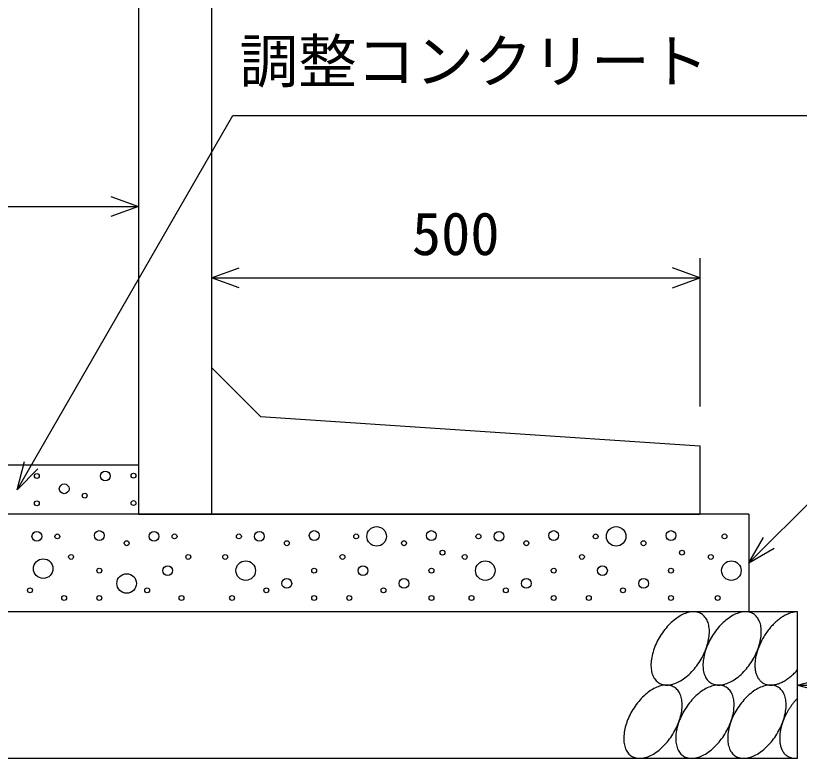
# Model space of a CAD drawing. Units: millimetres, scale not verified. Extents: x -16800 to 16800, y -5940 to 5940.
# Drawn here: x 9424 to 10227, y 2474 to 3234 of the extents above; entities that cross this region are included whole.
import ezdxf
from ezdxf.enums import TextEntityAlignment as Align

# ---------------------------------------------------------------- set-up
doc = ezdxf.new("R2010")
doc.units = ezdxf.units.MM
doc.header["$LTSCALE"] = 20
for name, color, linetype, lineweight in [('0-0_DIM', 7, 'Continuous', 25), ('0-2_HATCH', 6, 'Continuous', 25), ('0-5_OUTLINE', 3, 'Continuous', 25)]:
    doc.layers.add(name, color=color, linetype=linetype, lineweight=lineweight)
doc.styles.add('ＭＳ ゴシック', font='')
doc.styles.get('ＭＳ ゴシック').set_extended_font_data('MS Gothic')

msp = doc.modelspace()

# ---------------------------------------------------------------- linework, layer by layer
at = {"layer": '0-0_DIM'}
for p, q in [((9150, 3038.97), (9550, 3038.97)), ((10125, 2985.93), (10125, 2833.97)), ((9625, 2965.93), (10125, 2965.93)), ((10338.65, 2837.62), (10175, 2673.97)), ((9425.74, 2748.97), (9433.5, 2777.94)), ((9425.74, 2748.97), (9446.95, 2770.18)), ((10175, 2673.97), (10190, 2699.95)), ((10175, 2673.97), (10200.98, 2688.97)), ((10225, 2548.97), (10253.98, 2556.73)), ((10225, 2548.97), (10658.31, 2548.97)), ((10225, 2548.97), (10253.98, 2541.2))]:
    msp.add_line(p, q, dxfattribs=at)
for points in [[(9425.74, 2748.97), (9646.85, 3131.94), (10286.05, 3131.94)], [(9521.81, 3049.23), (9550, 3038.97), (9521.81, 3028.7)], [(9653.19, 2955.67), (9625, 2965.93), (9653.19, 2976.19)], [(10096.81, 2955.67), (10125, 2965.93), (10096.81, 2976.19)]]:
    msp.add_lwpolyline(points, dxfattribs=at)
at = {"layer": '0-2_HATCH'}
for points in [[(10126.5, 2621.79), (10125.5, 2622.29), (10124.4, 2622.79), (10123.3, 2623.19), (10122.1, 2623.49), (10120.9, 2623.79), (10119.7, 2623.89), (10118.4, 2623.99), (10117.1, 2623.89), (10115.7, 2623.79), (10114.3, 2623.49), (10112.9, 2623.19), (10111.5, 2622.79), (10110.1, 2622.29), (10108.6, 2621.79), (10107.2, 2621.09), (10105.7, 2620.39), (10104.2, 2619.49), (10102.8, 2618.59), (10101.3, 2617.59), (10099.8, 2616.59), (10098.4, 2615.39), (10097, 2614.19), (10095.6, 2612.99), (10094.2, 2611.59), (10092.8, 2610.19), (10091.5, 2608.79), (10090.2, 2607.29), (10088.9, 2605.69), (10087.7, 2604.09), (10086.5, 2602.49), (10085.4, 2600.79), (10084.3, 2599.09), (10083.2, 2597.29), (10082.2, 2595.59), (10081.3, 2593.79), (10080.4, 2591.99), (10079.6, 2590.09), (10078.8, 2588.29), (10078.1, 2586.49)], [(10179.7, 2621.79), (10178.7, 2622.29), (10177.6, 2622.79), (10176.5, 2623.19), (10175.3, 2623.49), (10174.1, 2623.79), (10172.9, 2623.89), (10171.6, 2623.99), (10170.3, 2623.89), (10168.9, 2623.79), (10167.5, 2623.49), (10166.1, 2623.19), (10164.7, 2622.79), (10163.3, 2622.29), (10161.8, 2621.79), (10160.4, 2621.09), (10158.9, 2620.39), (10157.4, 2619.49), (10156, 2618.59), (10154.5, 2617.59), (10153, 2616.59), (10151.6, 2615.39), (10150.2, 2614.19), (10148.8, 2612.99), (10147.4, 2611.59), (10146, 2610.19), (10144.7, 2608.79), (10143.4, 2607.29), (10142.1, 2605.69), (10140.9, 2604.09), (10139.7, 2602.49), (10138.6, 2600.79), (10137.5, 2599.09), (10136.4, 2597.29), (10135.4, 2595.59), (10134.5, 2593.79), (10133.6, 2591.99), (10132.8, 2590.09), (10132, 2588.29), (10131.3, 2586.49)], [(10225, 2623.99), (10224.1, 2623.89), (10223.3, 2623.89), (10222.4, 2623.79), (10221.5, 2623.69), (10220.6, 2623.49), (10219.7, 2623.29), (10218.8, 2623.09), (10217.8, 2622.79), (10216.9, 2622.49), (10215.9, 2622.09), (10215, 2621.69), (10214, 2621.29), (10213.1, 2620.89), (10212.1, 2620.39), (10211.2, 2619.79), (10210.2, 2619.29), (10209.2, 2618.69), (10208.3, 2617.99), (10207.3, 2617.39), (10206.4, 2616.69), (10205.4, 2615.89), (10204.5, 2615.19), (10203.6, 2614.39), (10202.7, 2613.59), (10201.7, 2612.69), (10200.8, 2611.89), (10199.9, 2610.99), (10199.1, 2609.99), (10198.2, 2609.09), (10197.3, 2608.09), (10196.5, 2607.09), (10195.7, 2606.09), (10194.8, 2605.09), (10194, 2603.99), (10193.3, 2602.99), (10192.5, 2601.89), (10191.8, 2600.79), (10191, 2599.69), (10190.3, 2598.49)], [(10133.9, 2610.19), (10133.6, 2611.59), (10133.2, 2612.99), (10132.7, 2614.19), (10132.2, 2615.39), (10131.5, 2616.59), (10130.9, 2617.59), (10130.1, 2618.59), (10129.3, 2619.49), (10128.4, 2620.39), (10127.5, 2621.09), (10126.5, 2621.79)], [(10187.2, 2610.19), (10186.8, 2611.59), (10186.4, 2612.99), (10185.9, 2614.19), (10185.4, 2615.39), (10184.7, 2616.59), (10184.1, 2617.59), (10183.3, 2618.59), (10182.5, 2619.49), (10181.6, 2620.39), (10180.7, 2621.09), (10179.7, 2621.79)], [(10100.8, 2551.09), (10102.3, 2551.79), (10103.8, 2552.59), (10105.2, 2553.39), (10106.7, 2554.29), (10108.2, 2555.29), (10109.6, 2556.29), (10111, 2557.49), (10112.5, 2558.69), (10113.9, 2559.89), (10115.3, 2561.29), (10116.6, 2562.69), (10118, 2564.09), (10119.3, 2565.59), (10120.5, 2567.19), (10121.8, 2568.79), (10122.9, 2570.39), (10124.1, 2572.09), (10125.2, 2573.79), (10126.2, 2575.59), (10127.2, 2577.29), (10128.2, 2579.09), (10129, 2580.89), (10129.9, 2582.79), (10130.6, 2584.59), (10131.3, 2586.39), (10132, 2588.29), (10132.5, 2590.09), (10133, 2591.99), (10133.5, 2593.79), (10133.8, 2595.59), (10134.1, 2597.29), (10134.4, 2599.09), (10134.5, 2600.79), (10134.6, 2602.49), (10134.6, 2604.09), (10134.6, 2605.69), (10134.4, 2607.29), (10134.2, 2608.79), (10133.9, 2610.19)], [(10154, 2551.09), (10155.5, 2551.79), (10157, 2552.59), (10158.4, 2553.39), (10159.9, 2554.29), (10161.4, 2555.29), (10162.8, 2556.29), (10164.3, 2557.49), (10165.7, 2558.69), (10167.1, 2559.89), (10168.5, 2561.29), (10169.8, 2562.69), (10171.2, 2564.09), (10172.5, 2565.59), (10173.7, 2567.19), (10175, 2568.79), (10176.1, 2570.39), (10177.3, 2572.09), (10178.4, 2573.79), (10179.4, 2575.59), (10180.4, 2577.29), (10181.4, 2579.09), (10182.2, 2580.89), (10183.1, 2582.79), (10183.8, 2584.59), (10184.5, 2586.39), (10185.2, 2588.29), (10185.7, 2590.09), (10186.3, 2591.99), (10186.7, 2593.79), (10187.1, 2595.59), (10187.4, 2597.29), (10187.6, 2599.09), (10187.7, 2600.79), (10187.8, 2602.49), (10187.8, 2604.09), (10187.8, 2605.69), (10187.6, 2607.29), (10187.4, 2608.79), (10187.2, 2610.19)], [(10190.3, 2598.49), (10189.7, 2597.39), (10189, 2596.19), (10188.4, 2595.09), (10187.8, 2593.89), (10187.2, 2592.69), (10186.6, 2591.49), (10186.1, 2590.29), (10185.6, 2589.09), (10185.1, 2587.89), (10184.6, 2586.69), (10184.2, 2585.49), (10183.8, 2584.29), (10183.4, 2583.09), (10183.1, 2581.89), (10182.8, 2580.69), (10182.5, 2579.49), (10182.2, 2578.39), (10182, 2577.19), (10181.8, 2575.99), (10181.6, 2574.89), (10181.5, 2573.69), (10181.4, 2572.59), (10181.3, 2571.49), (10181.3, 2570.39), (10181.2, 2569.29), (10181.3, 2568.29), (10181.3, 2567.19), (10181.4, 2566.19), (10181.5, 2565.19), (10181.6, 2564.19), (10181.8, 2563.29), (10182, 2562.29), (10182.2, 2561.39), (10182.5, 2560.49), (10182.8, 2559.69), (10183.1, 2558.89), (10183.4, 2558.09), (10183.8, 2557.29), (10184.2, 2556.49)], [(10078.1, 2586.49), (10077.5, 2584.59), (10076.9, 2582.79), (10076.4, 2580.99), (10076, 2579.09), (10075.6, 2577.29), (10075.3, 2575.59), (10075.1, 2573.79), (10074.9, 2572.09), (10074.8, 2570.39), (10074.8, 2568.79), (10074.9, 2567.19), (10075, 2565.59), (10075.2, 2564.09), (10075.5, 2562.69), (10075.8, 2561.29), (10076.3, 2559.89), (10076.7, 2558.69), (10077.3, 2557.49), (10077.9, 2556.29), (10078.6, 2555.29), (10079.3, 2554.29), (10080.1, 2553.39), (10081, 2552.59), (10081.9, 2551.79), (10082.9, 2551.09), (10083.9, 2550.59), (10085, 2550.09), (10086.1, 2549.69), (10087.3, 2549.39), (10088.5, 2549.09), (10089.8, 2548.99), (10091.1, 2548.99), (10092.4, 2548.99), (10093.7, 2549.09), (10095.1, 2549.39), (10096.5, 2549.69), (10097.9, 2550.09), (10099.4, 2550.59), (10100.8, 2551.09)], [(10131.3, 2586.49), (10130.7, 2584.59), (10130.1, 2582.79), (10129.6, 2580.99), (10129.2, 2579.09), (10128.8, 2577.29), (10128.5, 2575.59), (10128.3, 2573.79), (10128.1, 2572.09), (10128, 2570.39), (10128, 2568.79), (10128.1, 2567.19), (10128.2, 2565.59), (10128.4, 2564.09), (10128.7, 2562.69), (10129.1, 2561.29), (10129.5, 2559.89), (10130, 2558.69), (10130.5, 2557.49), (10131.1, 2556.29), (10131.8, 2555.29), (10132.5, 2554.29), (10133.4, 2553.39), (10134.2, 2552.59), (10135.1, 2551.79), (10136.1, 2551.09), (10137.1, 2550.59), (10138.2, 2550.09), (10139.4, 2549.69), (10140.5, 2549.39), (10141.7, 2549.09), (10143, 2548.99), (10144.3, 2548.99), (10145.6, 2548.99), (10147, 2549.09), (10148.3, 2549.39), (10149.7, 2549.69), (10151.2, 2550.09), (10152.6, 2550.59), (10154, 2551.09)], [(10215, 2555.59), (10215.9, 2556.29), (10216.9, 2556.99), (10217.8, 2557.79), (10218.8, 2558.49), (10219.7, 2559.39), (10220.6, 2560.19), (10221.5, 2561.09), (10222.4, 2561.99), (10223.3, 2562.89), (10224.1, 2563.79), (10225, 2564.79)], [(10184.2, 2556.49), (10184.6, 2555.79), (10185.1, 2555.19), (10185.6, 2554.49), (10186.1, 2553.89), (10186.6, 2553.29), (10187.2, 2552.79), (10187.8, 2552.29), (10188.4, 2551.79), (10189, 2551.29), (10189.7, 2550.89), (10190.3, 2550.59), (10191, 2550.19), (10191.8, 2549.89), (10192.5, 2549.69), (10193.3, 2549.49), (10194, 2549.29), (10194.8, 2549.09), (10195.7, 2548.99), (10196.5, 2548.99), (10197.3, 2548.99), (10198.2, 2548.99), (10199.1, 2548.99), (10199.9, 2549.09), (10200.8, 2549.19), (10201.7, 2549.39), (10202.7, 2549.59), (10203.6, 2549.79), (10204.5, 2550.09), (10205.4, 2550.39), (10206.4, 2550.79), (10207.3, 2551.19), (10208.3, 2551.59), (10209.2, 2552.09), (10210.2, 2552.59), (10211.2, 2553.09), (10212.1, 2553.69), (10213.1, 2554.29), (10214, 2554.89), (10215, 2555.59)], [(10098.7, 2546.79), (10097.6, 2547.29), (10096.5, 2547.79), (10095.4, 2548.19), (10094.2, 2548.59), (10093, 2548.79), (10091.8, 2548.89), (10090.5, 2548.99), (10089.2, 2548.89), (10087.8, 2548.79), (10086.4, 2548.59), (10085, 2548.19), (10083.6, 2547.79), (10082.2, 2547.29), (10080.7, 2546.79), (10079.3, 2546.09), (10077.8, 2545.39), (10076.3, 2544.49), (10074.9, 2543.59), (10073.4, 2542.59), (10072, 2541.59), (10070.5, 2540.49), (10069.1, 2539.19), (10067.7, 2537.99), (10066.3, 2536.59), (10064.9, 2535.29), (10063.6, 2533.79), (10062.3, 2532.29), (10061, 2530.69), (10059.8, 2529.09), (10058.6, 2527.49), (10057.5, 2525.79), (10056.4, 2524.09), (10055.3, 2522.29), (10054.3, 2520.59), (10053.4, 2518.79), (10052.5, 2516.99), (10051.7, 2515.09), (10050.9, 2513.29), (10050.2, 2511.49)], [(10106.1, 2535.19), (10105.7, 2536.59), (10105.3, 2537.99), (10104.8, 2539.19), (10104.3, 2540.39), (10103.6, 2541.59), (10103, 2542.59), (10102.2, 2543.59), (10101.4, 2544.49), (10100.5, 2545.39), (10099.6, 2546.09), (10098.7, 2546.79)], [(10151.9, 2546.79), (10150.8, 2547.29), (10149.7, 2547.79), (10148.6, 2548.19), (10147.5, 2548.59), (10146.2, 2548.79), (10145, 2548.89), (10143.7, 2548.99), (10142.4, 2548.89), (10141, 2548.79), (10139.6, 2548.59), (10138.2, 2548.19), (10136.8, 2547.79), (10135.4, 2547.29), (10133.9, 2546.79), (10132.5, 2546.09), (10131, 2545.39), (10129.5, 2544.49), (10128.1, 2543.59), (10126.6, 2542.59), (10125.2, 2541.59), (10123.7, 2540.49), (10122.3, 2539.19), (10120.9, 2537.99), (10119.5, 2536.59), (10118.1, 2535.29), (10116.8, 2533.79), (10115.5, 2532.29), (10114.2, 2530.69), (10113, 2529.09), (10111.8, 2527.49), (10110.7, 2525.79), (10109.6, 2524.09), (10108.5, 2522.29), (10107.6, 2520.59), (10106.6, 2518.79), (10105.7, 2516.99), (10104.9, 2515.09), (10104.1, 2513.29), (10103.4, 2511.49)], [(10159.3, 2535.19), (10158.9, 2536.59), (10158.5, 2537.99), (10158, 2539.19), (10157.5, 2540.39), (10156.9, 2541.59), (10156.2, 2542.59), (10155.4, 2543.59), (10154.6, 2544.49), (10153.8, 2545.39), (10152.8, 2546.09), (10151.9, 2546.79)], [(10205.1, 2546.79), (10204, 2547.29), (10203, 2547.79), (10201.8, 2548.19), (10200.7, 2548.59), (10199.4, 2548.79), (10198.2, 2548.89), (10196.9, 2548.99), (10195.6, 2548.89), (10194.2, 2548.79), (10192.9, 2548.59), (10191.5, 2548.19), (10190, 2547.79), (10188.6, 2547.29), (10187.1, 2546.79), (10185.7, 2546.09), (10184.2, 2545.39), (10182.8, 2544.49), (10181.3, 2543.59), (10179.8, 2542.59), (10178.4, 2541.59), (10176.9, 2540.49), (10175.5, 2539.19), (10174.1, 2537.99), (10172.7, 2536.59), (10171.3, 2535.29), (10170, 2533.79), (10168.7, 2532.29), (10167.5, 2530.69), (10166.2, 2529.09), (10165, 2527.49), (10163.9, 2525.79), (10162.8, 2524.09), (10161.8, 2522.29), (10160.8, 2520.59), (10159.8, 2518.79), (10158.9, 2516.99), (10158.1, 2515.09), (10157.4, 2513.29), (10156.6, 2511.49)], [(10212.5, 2535.19), (10212.1, 2536.59), (10211.7, 2537.99), (10211.2, 2539.19), (10210.7, 2540.39), (10210.1, 2541.59), (10209.4, 2542.59), (10208.6, 2543.59), (10207.8, 2544.49), (10207, 2545.39), (10206, 2546.09), (10205.1, 2546.79)], [(10225, 2535.69), (10224.5, 2535.19), (10224, 2534.59), (10223.5, 2534.09), (10223, 2533.49), (10222.5, 2532.99), (10222, 2532.39), (10221.5, 2531.79), (10221.1, 2531.29), (10220.6, 2530.69), (10220.1, 2530.09), (10219.7, 2529.49), (10219.2, 2528.89), (10218.8, 2528.29), (10218.3, 2527.59), (10217.9, 2526.99), (10217.5, 2526.39), (10217.1, 2525.69), (10216.6, 2525.09), (10216.2, 2524.49), (10215.8, 2523.79), (10215.4, 2523.19), (10215.1, 2522.49), (10214.7, 2521.79), (10214.3, 2521.19), (10213.9, 2520.49), (10213.6, 2519.79), (10213.2, 2519.19), (10212.9, 2518.49), (10212.5, 2517.79), (10212.2, 2517.09), (10211.9, 2516.39), (10211.6, 2515.79), (10211.3, 2515.09), (10211, 2514.39), (10210.7, 2513.69), (10210.4, 2512.99), (10210.2, 2512.29), (10209.9, 2511.59), (10209.7, 2510.89)], [(10072.9, 2476.19), (10074.4, 2476.79), (10075.9, 2477.59), (10077.3, 2478.39), (10078.8, 2479.29), (10080.3, 2480.29), (10081.7, 2481.29), (10083.2, 2482.49), (10084.6, 2483.69), (10086, 2484.89), (10087.4, 2486.29), (10088.7, 2487.69), (10090.1, 2489.09), (10091.4, 2490.59), (10092.6, 2492.19), (10093.9, 2493.79), (10095, 2495.39), (10096.2, 2497.09), (10097.3, 2498.79), (10098.3, 2500.59), (10099.3, 2502.29), (10100.3, 2504.09), (10101.1, 2505.99), (10102, 2507.79), (10102.7, 2509.59), (10103.4, 2511.49), (10104.1, 2513.29), (10104.6, 2515.09), (10105.2, 2516.99), (10105.6, 2518.79), (10106, 2520.59), (10106.3, 2522.29), (10106.5, 2524.09), (10106.6, 2525.79), (10106.7, 2527.49), (10106.7, 2529.09), (10106.7, 2530.69), (10106.5, 2532.29), (10106.3, 2533.79), (10106.1, 2535.19)], [(10126.2, 2476.19), (10127.6, 2476.79), (10129.1, 2477.59), (10130.5, 2478.39), (10132, 2479.29), (10133.5, 2480.29), (10134.9, 2481.29), (10136.4, 2482.49), (10137.8, 2483.69), (10139.2, 2484.89), (10140.6, 2486.29), (10141.9, 2487.69), (10143.3, 2489.09), (10144.6, 2490.59), (10145.8, 2492.19), (10147.1, 2493.79), (10148.3, 2495.39), (10149.4, 2497.09), (10150.5, 2498.79), (10151.5, 2500.59), (10152.5, 2502.29), (10153.5, 2504.09), (10154.4, 2505.99), (10155.2, 2507.79), (10155.9, 2509.59), (10156.6, 2511.49), (10157.3, 2513.29), (10157.9, 2515.09), (10158.4, 2516.99), (10158.8, 2518.79), (10159.2, 2520.59), (10159.5, 2522.29), (10159.7, 2524.09), (10159.8, 2525.79), (10159.9, 2527.49), (10159.9, 2529.09), (10159.9, 2530.69), (10159.7, 2532.29), (10159.5, 2533.79), (10159.3, 2535.19)], [(10179.4, 2476.19), (10180.8, 2476.79), (10182.3, 2477.59), (10183.8, 2478.39), (10185.2, 2479.29), (10186.7, 2480.29), (10188.1, 2481.29), (10189.6, 2482.49), (10191, 2483.69), (10192.4, 2484.89), (10193.8, 2486.29), (10195.2, 2487.69), (10196.5, 2489.09), (10197.8, 2490.59), (10199.1, 2492.19), (10200.3, 2493.79), (10201.5, 2495.39), (10202.6, 2497.09), (10203.7, 2498.79), (10204.7, 2500.59), (10205.7, 2502.29), (10206.7, 2504.09), (10207.6, 2505.99), (10208.4, 2507.79), (10209.2, 2509.59), (10209.9, 2511.49), (10210.5, 2513.29), (10211.1, 2515.09), (10211.6, 2516.99), (10212, 2518.79), (10212.4, 2520.59), (10212.7, 2522.29), (10212.9, 2524.09), (10213.1, 2525.79), (10213.1, 2527.49), (10213.2, 2529.09), (10213.1, 2530.69), (10213, 2532.29), (10212.8, 2533.79), (10212.5, 2535.19)], [(10050.2, 2511.49), (10049.6, 2509.59), (10049, 2507.79), (10048.5, 2505.99), (10048.1, 2504.09), (10047.7, 2502.39), (10047.4, 2500.59), (10047.2, 2498.79), (10047, 2497.09), (10046.9, 2495.39), (10046.9, 2493.79), (10047, 2492.19), (10047.1, 2490.59), (10047.3, 2489.09), (10047.6, 2487.69), (10048, 2486.29), (10048.4, 2484.89), (10048.9, 2483.69), (10049.4, 2482.49), (10050, 2481.29), (10050.7, 2480.29), (10051.5, 2479.29), (10052.3, 2478.39), (10053.1, 2477.59), (10054, 2476.79), (10055, 2476.19), (10056.1, 2475.59), (10057.1, 2475.09), (10058.3, 2474.69), (10059.4, 2474.39), (10060.6, 2474.09), (10061.9, 2473.99), (10063.2, 2473.99), (10064.5, 2473.99), (10065.9, 2474.09), (10067.2, 2474.39), (10068.6, 2474.69), (10070.1, 2475.09), (10071.5, 2475.59), (10072.9, 2476.19)], [(10103.4, 2511.49), (10102.8, 2509.59), (10102.2, 2507.79), (10101.7, 2505.99), (10101.3, 2504.09), (10100.9, 2502.39), (10100.6, 2500.59), (10100.4, 2498.79), (10100.2, 2497.09), (10100.2, 2495.39), (10100.1, 2493.79), (10100.2, 2492.19), (10100.3, 2490.59), (10100.5, 2489.09), (10100.8, 2487.69), (10101.2, 2486.29), (10101.6, 2484.89), (10102.1, 2483.69), (10102.6, 2482.49), (10103.2, 2481.29), (10103.9, 2480.29), (10104.7, 2479.29), (10105.5, 2478.39), (10106.3, 2477.59), (10107.3, 2476.79), (10108.2, 2476.19), (10109.3, 2475.59), (10110.3, 2475.09), (10111.5, 2474.69), (10112.6, 2474.39), (10113.9, 2474.09), (10115.1, 2473.99), (10116.4, 2473.99), (10117.7, 2473.99), (10119.1, 2474.09), (10120.4, 2474.39), (10121.8, 2474.69), (10123.3, 2475.09), (10124.7, 2475.59), (10126.2, 2476.19)], [(10156.6, 2511.49), (10156, 2509.59), (10155.4, 2507.79), (10154.9, 2505.99), (10154.5, 2504.09), (10154.1, 2502.39), (10153.8, 2500.59), (10153.6, 2498.79), (10153.5, 2497.09), (10153.4, 2495.39), (10153.4, 2493.79), (10153.4, 2492.19), (10153.5, 2490.59), (10153.8, 2489.09), (10154, 2487.69), (10154.4, 2486.29), (10154.8, 2484.89), (10155.3, 2483.69), (10155.8, 2482.49), (10156.4, 2481.29), (10157.1, 2480.29), (10157.9, 2479.29), (10158.7, 2478.39), (10159.5, 2477.59), (10160.5, 2476.79), (10161.4, 2476.19), (10162.5, 2475.59), (10163.5, 2475.09), (10164.7, 2474.69), (10165.8, 2474.39), (10167.1, 2474.09), (10168.3, 2473.99), (10169.6, 2473.99), (10170.9, 2473.99), (10172.3, 2474.09), (10173.7, 2474.39), (10175.1, 2474.69), (10176.5, 2475.09), (10177.9, 2475.59), (10179.4, 2476.19)], [(10209.7, 2510.89), (10209.4, 2510.19), (10209.2, 2509.59), (10209, 2508.89), (10208.8, 2508.19), (10208.6, 2507.49), (10208.4, 2506.79), (10208.2, 2506.09), (10208, 2505.39), (10207.8, 2504.79), (10207.7, 2504.09), (10207.5, 2503.39), (10207.4, 2502.69), (10207.3, 2502.09), (10207.2, 2501.39), (10207.1, 2500.69), (10207, 2500.09), (10206.9, 2499.39), (10206.8, 2498.79), (10206.7, 2498.09), (10206.7, 2497.49), (10206.6, 2496.79), (10206.6, 2496.19), (10206.6, 2495.59), (10206.6, 2494.99), (10206.6, 2494.29), (10206.6, 2493.69), (10206.6, 2493.09), (10206.6, 2492.49), (10206.6, 2491.89), (10206.7, 2491.39), (10206.7, 2490.79), (10206.8, 2490.19), (10206.9, 2489.59), (10207, 2489.09), (10207.1, 2488.49), (10207.2, 2487.99), (10207.3, 2487.49), (10207.4, 2486.89), (10207.5, 2486.39)], [(10207.5, 2486.39), (10207.7, 2485.89), (10207.8, 2485.39), (10208, 2484.89), (10208.2, 2484.39), (10208.4, 2483.99), (10208.6, 2483.49), (10208.8, 2482.99), (10209, 2482.59), (10209.2, 2482.19), (10209.4, 2481.69), (10209.7, 2481.29), (10209.9, 2480.89), (10210.2, 2480.49), (10210.4, 2480.09), (10210.7, 2479.79), (10211, 2479.39), (10211.3, 2478.99), (10211.6, 2478.69), (10211.9, 2478.39), (10212.2, 2477.99), (10212.5, 2477.69), (10212.9, 2477.39), (10213.2, 2477.19), (10213.6, 2476.89), (10213.9, 2476.59), (10214.3, 2476.39), (10214.7, 2476.09), (10215.1, 2475.89), (10215.4, 2475.69), (10215.8, 2475.49), (10216.2, 2475.29), (10216.6, 2475.09), (10217.1, 2474.99), (10217.5, 2474.79), (10217.9, 2474.69), (10218.3, 2474.49), (10218.8, 2474.39), (10219.2, 2474.29), (10219.7, 2474.19)], [(10219.7, 2474.19), (10220.1, 2474.19), (10220.6, 2474.09), (10221.1, 2473.99), (10221.5, 2473.99), (10222, 2473.99), (10222.5, 2473.99), (10223, 2473.99), (10223.5, 2473.99), (10224, 2473.99), (10224.5, 2473.99), (10225, 2474.09)]]:
    msp.add_lwpolyline(points, dxfattribs=at)
for centre, radius in [((9446, 2762.99), 2.5), ((9516.09, 2762.99), 5), ((9544.95, 2763.28), 2.5), ((9474.04, 2749.86), 5), ((9495.07, 2742.86), 2.5), ((9446, 2734.98), 2.5), ((9544.95, 2735.26), 2.5), ((9446.04, 2701.14), 5), ((9509.97, 2702.02), 5), ((9566.04, 2701.14), 5), ((9673.96, 2701.14), 5), ((9730.03, 2702.02), 5), ((9793.96, 2701.14), 10), ((9850.03, 2702.02), 5), ((9919.18, 2701.14), 5), ((9975.26, 2702.02), 5), ((10039.18, 2701.14), 10), ((10095.26, 2702.02), 5), ((9467.07, 2701.14), 2.5), ((9538.01, 2694.14), 2.5), ((9587.07, 2701.14), 2.5), ((9652.93, 2701.14), 2.5), ((9701.99, 2694.14), 2.5), ((9772.93, 2701.14), 2.5), ((9821.99, 2694.14), 2.5), ((9898.15, 2701.14), 2.5), ((9947.22, 2694.14), 2.5), ((10018.15, 2701.14), 2.5), ((10067.22, 2694.14), 2.5), ((10150.08, 2701.14), 2.5), ((9481.09, 2680.13), 2.5), ((9601.09, 2680.13), 2.5), ((9638.91, 2680.13), 2.5), ((9758.91, 2680.13), 2.5), ((9861.37, 2684.45), 2.5), ((9884.13, 2680.13), 2.5), ((10004.13, 2680.13), 2.5), ((10106.6, 2684.45), 2.5), ((10136.06, 2680.13), 2.5), ((9452.58, 2668.13), 10), ((9659.94, 2666.13), 10), ((9905.16, 2666.13), 10), ((10157.09, 2666.13), 10), ((9509.97, 2666.13), 2.5), ((9580.06, 2666.13), 5), ((9730.03, 2666.13), 2.5), ((9779.94, 2666.13), 5), ((9850.03, 2666.13), 2.5), ((9975.26, 2666.13), 2.5), ((10025.16, 2666.13), 5), ((10095.26, 2666.13), 2.5), ((9538.01, 2652.99), 10), ((9701.99, 2652.99), 5), ((9821.99, 2652.99), 5), ((9947.22, 2652.99), 5), ((10067.22, 2652.99), 5), ((9439.03, 2645.99), 2.5), ((9559.03, 2645.99), 2.5), ((9680.97, 2645.99), 2.5), ((9800.97, 2645.99), 2.5), ((9926.19, 2645.99), 2.5), ((10046.19, 2645.99), 2.5), ((9474.08, 2638.11), 2.5), ((9509.97, 2638.11), 2.5), ((9594.08, 2638.11), 2.5), ((9645.92, 2638.11), 2.5), ((9730.03, 2638.11), 2.5), ((9765.92, 2638.11), 2.5), ((9850.03, 2638.11), 2.5), ((9891.14, 2638.11), 2.5), ((9975.26, 2638.11), 2.5), ((10011.14, 2638.11), 2.5), ((10095.26, 2638.11), 2.5), ((10143.07, 2638.11), 2.5)]:
    msp.add_circle(centre, radius, dxfattribs=at)
at = {"layer": '0-5_OUTLINE'}
for p, q in [((9625, 3423.97), (9625, 2723.97)), ((9550, 3353.97), (9550, 2723.97)), ((9625, 2873.97), (9675, 2823.97)), ((9675, 2823.97), (10125, 2793.97)), ((10125, 2793.97), (10125, 2723.97)), ((9550, 2773.97), (9150, 2773.97)), ((10175, 2723.97), (9025, 2723.97)), ((9550, 2723.97), (10125, 2723.97)), ((10175, 2723.97), (10175, 2623.97)), ((10225, 2623.97), (8975, 2623.97))]:
    msp.add_line(p, q, dxfattribs=at)
msp.add_lwpolyline([(8975, 2473.97), (10225, 2473.97), (10225, 2623.97)], dxfattribs=at)

# ---------------------------------------------------------------- texts
at = {"layer": '0-0_DIM', "style": 'ＭＳ ゴシック'}
for s, p in [('調整コンクリート', (9653.56, 3152.46)), ('500', (9830, 2975.93))]:
    msp.add_text(s, height=43.99, dxfattribs=at).set_placement(p, align=Align.BOTTOM_LEFT)

doc.saveas('drawing.dxf')
